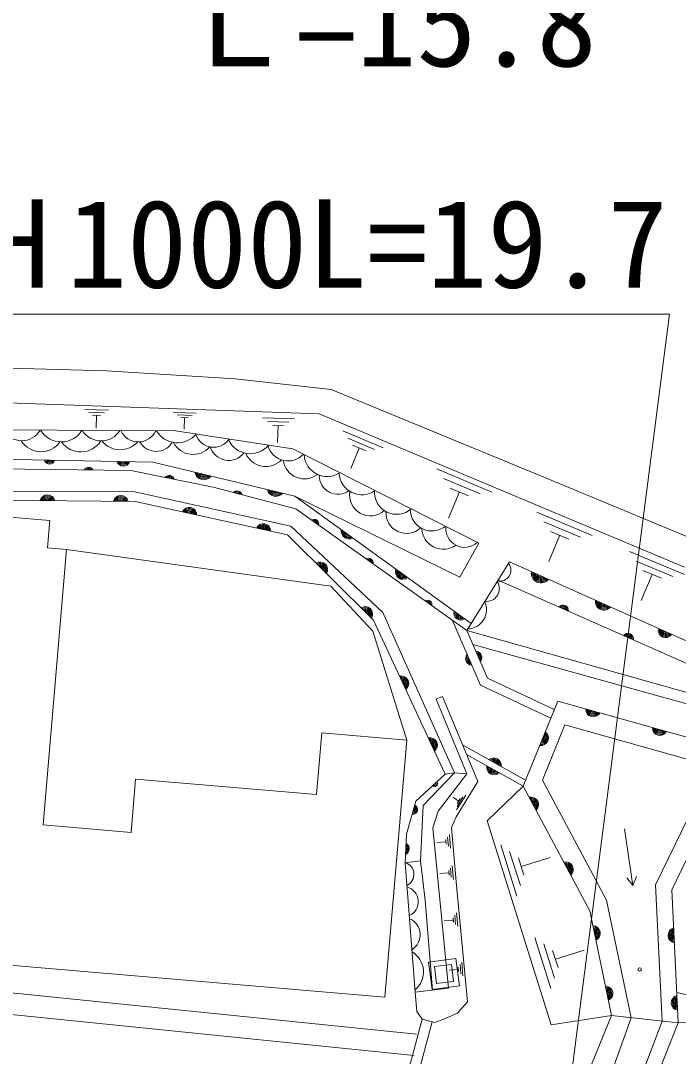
# Model space of a CAD drawing. Units: millimetres, scale not verified. Extents: x 40000 to 680000, y 20000 to 380000.
# Drawn here: x 175730 to 194842, y 281814 to 311924 of the extents above; entities that cross this region are included whole.
import ezdxf
from ezdxf.enums import TextEntityAlignment as Align

# ---------------------------------------------------------------- set-up
doc = ezdxf.new("R2010")
doc.units = ezdxf.units.MM
doc.header["$LTSCALE"] = 1000
doc.linetypes.add('CHAIN', pattern=[18.5, 12, -1.5, 3.5, -1.5])
for name, color, linetype, lineweight in [('M-BGD', 7, 'Continuous', 13), ('M-BMK', 2, 'CHAIN', 13), ('M-STR-HTXT', 7, 'Continuous', 13)]:
    doc.layers.add(name, color=color, linetype=linetype, lineweight=lineweight)
doc.styles.add('ＭＳ ゴシック', font='')
doc.styles.get('ＭＳ ゴシック').set_extended_font_data('MS Gothic')

msp = doc.modelspace()

# ---------------------------------------------------------------- linework, layer by layer
at = {"layer": 'M-BGD'}
for p, q in [((174604, 301847), (178220, 301749)), ((178220, 301749), (181959, 301507)), ((181959, 301507), (184753, 301206)), ((184753, 301206), (191034, 298610)), ((173499, 300879), (184403, 300490)), ((177595, 300624), (178285, 300599)), ((177707, 300540), (178167, 300523)), ((180168, 300537), (180826, 300514)), ((177819, 300455), (178049, 300447)), ((177934, 300451), (177921, 300081)), ((180275, 300461), (180713, 300445)), ((180382, 300385), (180601, 300377)), ((180492, 300381), (180480, 300047)), ((182757, 300381), (183683, 300348)), ((182907, 300269), (183525, 300247)), ((184403, 300490), (195028, 296034)), ((180231, 300000), (173636, 300033)), ((183635, 299474), (180231, 300000)), ((183058, 300157), (183367, 300146)), ((183212, 300151), (183195, 299661)), ((185096, 299996), (186262, 299507)), ((185237, 299787), (186014, 299461)), ((189050, 296734), (183635, 299474)), ((185572, 299496), (185325, 298907)), ((185378, 299578), (185766, 299415)), ((174104, 299195), (179569, 299084)), ((179569, 299084), (183697, 298096)), ((173934, 298909), (178935, 298845)), ((178935, 298845), (181323, 298361)), ((187820, 298892), (189422, 298220)), ((188017, 298614), (189085, 298166)), ((191034, 298610), (196747, 296235)), ((173804, 298253), (178997, 298235)), ((178997, 298235), (183585, 297228)), ((181323, 298361), (183730, 297729)), ((188482, 298225), (188162, 297463)), ((188215, 298337), (188749, 298113)), ((176578, 297395), (170706, 297893)), ((173884, 297989), (179053, 297948)), ((179053, 297948), (183486, 296974)), ((183697, 298096), (188494, 295744)), ((183697, 298096), (188819, 294400)), ((183730, 297729), (188692, 294197)), ((190735, 297631), (192337, 296960)), ((176510, 296593), (176578, 297395)), ((183585, 297228), (186259, 294720)), ((190932, 297354), (192000, 296906)), ((183486, 296974), (185985, 294497)), ((191397, 296965), (191077, 296202)), ((191130, 297077), (191664, 296853)), ((188494, 295744), (189050, 296734)), ((176380, 288542), (177059, 296546)), ((177059, 296546), (176510, 296593)), ((184739, 295484), (177059, 296546)), ((193422, 296491), (195024, 295819)), ((188692, 294197), (189940, 296188)), ((189940, 296188), (198575, 292318)), ((193620, 296214), (194688, 295766)), ((194084, 295824), (193765, 295062)), ((193817, 295936), (194351, 295712)), ((185960, 294173), (184739, 295484)), ((198316, 291805), (189609, 295659)), ((185985, 294497), (188071, 290012)), ((186259, 294720), (188335, 290056)), ((188266, 294500), (189093, 292607)), ((188692, 294197), (197052, 291836)), ((188692, 294197), (189299, 292807)), ((186951, 291007), (185960, 294173)), ((188871, 293787), (196982, 291540)), ((189299, 292807), (191238, 291894)), ((189093, 292607), (191137, 291645)), ((187801, 292193), (187991, 292272)), ((188701, 290024), (187801, 292193)), ((189014, 289804), (187991, 292272)), ((190333, 289668), (191339, 292142)), ((191339, 292142), (196591, 290667)), ((184478, 291217), (184326, 289429)), ((186951, 291007), (184478, 291217)), ((190893, 289844), (191546, 291450)), ((191546, 291450), (195851, 290242)), ((186317, 283535), (186951, 291007)), ((190404, 289842), (188573, 290867)), ((190333, 289668), (188689, 290588)), ((196591, 290667), (194652, 286657)), ((188071, 290012), (187217, 289227)), ((188335, 290056), (187429, 289110)), ((187864, 288939), (188701, 290024)), ((188071, 290012), (188335, 290056)), ((188701, 290024), (188335, 290056)), ((195851, 290242), (194185, 286796)), ((179069, 289875), (178938, 288325)), ((184326, 289429), (179069, 289875)), ((189014, 289804), (188384, 288780)), ((189285, 288656), (190333, 289668)), ((192269, 286043), (190333, 289668)), ((192758, 286352), (190893, 289844)), ((188663, 289406), (188401, 288981)), ((187217, 289227), (186943, 288272)), ((187429, 289110), (187352, 287495)), ((188463, 289236), (188304, 289334)), ((188585, 289356), (188411, 289073)), ((188507, 289307), (188420, 289165)), ((187704, 288453), (187864, 288939)), ((188384, 288780), (188255, 288466)), ((178938, 288325), (176380, 288542)), ((188255, 288466), (188386, 286882)), ((191151, 282732), (189285, 288656)), ((186943, 288272), (186905, 287438)), ((188160, 283793), (187704, 288453)), ((188137, 288189), (188159, 287925)), ((188189, 288260), (188222, 287863)), ((193281, 288426), (193523, 286780)), ((188090, 288052), (187824, 288030)), ((188085, 288118), (188096, 287986)), ((189681, 287963), (190150, 286472)), ((189940, 287771), (190253, 286778)), ((190200, 287580), (190357, 287084)), ((190279, 287332), (191116, 287596)), ((187352, 287495), (186905, 287438)), ((186905, 287438), (187199, 283678)), ((187352, 287495), (187483, 286350)), ((188221, 287284), (188243, 287019)), ((188274, 287355), (188307, 286958)), ((188175, 287147), (187908, 287125)), ((188169, 287213), (188180, 287081)), ((193523, 286780), (193345, 286998)), ((193523, 286780), (193631, 287041)), ((188386, 286882), (188719, 283397)), ((194185, 286796), (194376, 282835)), ((194652, 286657), (194839, 282784)), ((187483, 286350), (187701, 283738)), ((193471, 282933), (192758, 286352)), ((188301, 285775), (188035, 285753)), ((188296, 285841), (188307, 285709)), ((188348, 285912), (188370, 285647)), ((188400, 285983), (188433, 285586)), ((192905, 282995), (192269, 286043)), ((190672, 285270), (191141, 283780)), ((163332, 284889), (187234, 282460)), ((167956, 285092), (186317, 283535)), ((190931, 285079), (191244, 284085)), ((191191, 284887), (191348, 284391)), ((191269, 284639), (192107, 284903)), ((187586, 284554), (188379, 284655)), ((187686, 283760), (187586, 284554)), ((188379, 284655), (188480, 283861)), ((188552, 284549), (188585, 284152)), ((163174, 284277), (187170, 281839)), ((188249, 284487), (187753, 284424)), ((187753, 284424), (187816, 283928)), ((188453, 284341), (188187, 284319)), ((188249, 284487), (188312, 283991)), ((188448, 284407), (188459, 284275)), ((188500, 284478), (188522, 284214)), ((188312, 283991), (187816, 283928)), ((187199, 283678), (188160, 283793)), ((187199, 283678), (187248, 283111)), ((188480, 283861), (187686, 283760)), ((194796, 283669), (201792, 282071)), ((188719, 283397), (188428, 283072)), ((187248, 283111), (187401, 282894)), ((188428, 283072), (188032, 282896)), ((187401, 282894), (186322, 278880)), ((187691, 282816), (186618, 278825)), ((187401, 282894), (187762, 282796)), ((188032, 282896), (187762, 282796)), ((190862, 278039), (192905, 282995)), ((192905, 282995), (191151, 282732)), ((193471, 282933), (191656, 277892)), ((194376, 282835), (192423, 277750)), ((192813, 277678), (194839, 282784)), ((194839, 282784), (192905, 282995)), ((194838, 282783), (196008, 282821))]:
    msp.add_line(p, q, dxfattribs=at)
msp.add_circle((193719, 284340), 50, dxfattribs=at)
for centre, radius, start, end in [((175762, 300320), 609, 208.9158, 330.4952), ((176911, 300382), 703, 211.0314, 328.3797), ((178068, 300343), 638, 211.0754, 328.3357), ((179148, 300237), 560, 204.1808, 335.2303), ((180286, 300356), 705, 210.0617, 320.4992), ((176318, 300062), 670, 211.5916, 325.2794), ((177476, 300078), 690, 215.3663, 327.2549), ((178618, 300129), 679, 218.6239, 318.3376), ((179668, 299951), 548, 209.7499, 328.7483), ((180742, 299954), 642, 207.3007, 318.8727), ((181339, 300066), 546, 198.3118, 325.7672), ((182401, 300031), 696, 205.2817, 319.8932), ((181775, 299699), 561, 197.6247, 322.6565), ((182851, 299588), 628, 202.5761, 316.4181), ((183501, 299727), 604, 195.5005, 317.3259), ((184633, 299336), 665, 182.6273, 303.7009), ((176570, 299178), 148, 191.7499, 345.9238), ((176570, 299178), 118, 195.12, 342.5537), ((176570, 299178), 87.8, 200.9349, 336.7388), ((176570, 299178), 57.8, 213.6889, 323.9848), ((178713, 299169), 196, 198.9338, 338.7399), ((178713, 299169), 166, 202.7819, 334.8918), ((178713, 299169), 136, 208.5497, 329.124), ((178713, 299169), 106, 218.3658, 319.3079), ((178713, 299169), 75.6, 241.5903, 296.0834), ((183976, 299218), 615, 187.5059, 307.813), ((177709, 298794), 143, 27.0806, 151.4495), ((177709, 298794), 113, 35.4784, 143.0518), ((177709, 298794), 82.7, 52.8751, 125.6551), ((180047, 298539), 164, 17.3523, 139.7068), ((181046, 298823), 249, 187.5278, 325.5652), ((181046, 298823), 219, 190.5673, 322.5258), ((181046, 298823), 189, 194.6856, 318.4075), ((181046, 298823), 159, 200.6358, 312.4573), ((181046, 298823), 129, 210.2262, 302.8669), ((181046, 298823), 99.2, 230.6364, 282.4567), ((184949, 298693), 540, 178.2429, 306.3674), ((185647, 298809), 668, 183.389, 305.0644), ((180047, 298539), 134, 24.6753, 132.3838), ((180047, 298539), 104, 37.9583, 119.1008), ((176505, 297919), 219, 12.3801, 166.6984), ((176505, 297919), 189, 14.4598, 164.6187), ((178636, 297902), 219, 12.3801, 166.6984), ((182019, 298106), 148, 13.2358, 137.3425), ((182019, 298106), 118, 21.2904, 129.288), ((182019, 298106), 88, 37.3068, 113.2715), ((183147, 298355), 262, 194.7544, 318.3387), ((183147, 298355), 232, 198.8128, 314.2803), ((183147, 298355), 202, 204.37, 308.7231), ((183147, 298355), 172, 212.6285, 300.4646), ((183147, 298355), 142, 227.3279, 285.7651), ((185896, 298136), 609, 170.1612, 311.391), ((186655, 298213), 641, 176.5579, 311.4149), ((176505, 297919), 159, 17.3572, 161.7213), ((176505, 297919), 129, 21.6893, 157.3891), ((176505, 297919), 99.2, 28.9479, 150.1305), ((176505, 297919), 69.2, 44.2763, 134.8021), ((178636, 297902), 189, 14.4598, 164.6187), ((178636, 297902), 159, 17.3572, 161.7213), ((178636, 297902), 129, 21.6893, 157.3891), ((178636, 297902), 99.2, 28.9479, 150.1305), ((178636, 297902), 69.2, 44.2763, 134.8021), ((180628, 297552), 219, 0.4541, 154.7724), ((180628, 297552), 189, 2.5338, 152.6927), ((180628, 297552), 159, 5.4312, 149.7953), ((180628, 297552), 129, 9.7633, 145.4631), ((180628, 297552), 99.2, 17.0219, 138.2046), ((180628, 297552), 69.2, 32.3503, 122.8761), ((186944, 297614), 598, 176.5039, 313.3015), ((187683, 297718), 631, 180.717, 308.8504), ((182778, 297080), 219, 0.4541, 154.7724), ((182778, 297080), 189, 2.5338, 152.6927), ((182778, 297080), 159, 5.4312, 149.7953), ((182778, 297080), 129, 9.7633, 145.4631), ((184267, 297296), 128, 343.0322, 126.0887), ((184267, 297296), 97.9, 349.0101, 120.1108), ((184267, 297296), 67.9, 1.1923, 107.9286), ((188633, 297158), 546, 173.4589, 312.8693), ((182778, 297080), 99.2, 17.0219, 138.2046), ((182778, 297080), 69.2, 32.3503, 122.8761), ((185281, 297098), 242, 173.1854, 295.1796), ((185281, 297098), 212, 177.7853, 290.5797), ((185281, 297098), 182, 184.3187, 284.0464), ((185281, 297098), 152, 194.6934, 273.6716), ((185281, 297098), 122, 218.2029, 250.1622), ((188013, 297181), 625, 181.9428, 305.8921), ((185839, 296156), 137, 349.5906, 119.5303), ((184433, 295967), 219, 328.0855, 122.4038), ((184433, 295967), 189, 330.1652, 120.3241), ((184433, 295967), 159, 333.0626, 117.4267), ((184433, 295967), 129, 337.3947, 113.0945), ((184433, 295967), 99.2, 344.6533, 105.836), ((184433, 295967), 69.2, 359.9817, 90.5075), ((185839, 296156), 107, 357.393, 111.728), ((185839, 296156), 76.6, 13.5491, 95.5718), ((189655, 295946), 322, 258.5049, 37.3494), ((186833, 295894), 212, 157.5673, 310.7978), ((186833, 295894), 182, 159.8246, 308.5404), ((186833, 295894), 152, 163.0156, 305.3494), ((186833, 295894), 122, 167.8942, 300.4708), ((186833, 295894), 92.1, 176.4002, 291.9648), ((186833, 295894), 62.1, 196.4367, 271.9283), ((190850, 295858), 281, 170.4476, 321.2626), ((190850, 295858), 251, 172.2368, 319.4733), ((190850, 295858), 221, 174.5358, 317.1744), ((190850, 295858), 191, 177.6052, 314.105), ((190850, 295858), 161, 181.9295, 309.7807), ((190850, 295858), 131, 188.5436, 303.1666), ((190850, 295858), 101, 200.3007, 291.4095), ((189273, 295408), 368, 262.1182, 33.7361), ((185740, 294671), 219, 328.0855, 122.4038), ((185740, 294671), 189, 330.1652, 120.3241), ((185740, 294671), 159, 333.0626, 117.4267), ((185740, 294671), 129, 337.3947, 113.0945), ((187563, 294954), 118, 343.3852, 125.7358), ((187563, 294954), 88.1, 350.1936, 118.9274), ((187563, 294954), 58.1, 5.5678, 103.5532), ((188715, 294795), 554, 270.4962, 25.358), ((191496, 294780), 153, 351.5097, 140.7336), ((191496, 294780), 123, 355.4056, 136.8378), ((191496, 294780), 92.7, 2.0445, 130.1988), ((191496, 294780), 62.7, 16.3944, 115.849), ((192678, 295031), 245, 171.0671, 320.6431), ((192678, 295031), 215, 173.2544, 318.4558), ((192678, 295031), 185, 176.1931, 315.517), ((192678, 295031), 155, 180.3675, 311.3426), ((192678, 295031), 125, 186.8245, 304.8857), ((192678, 295031), 94.9, 198.4903, 293.2199), ((185740, 294671), 99.2, 344.6533, 105.836), ((185740, 294671), 69.2, 359.9817, 90.5075), ((188522, 294693), 200, 162.8575, 305.5075), ((188522, 294693), 170, 166.3236, 302.0414), ((188522, 294693), 140, 171.4386, 296.9264), ((188522, 294693), 110, 179.8791, 288.4859), ((188522, 294693), 79.5, 197.6782, 270.6868), ((194474, 294199), 213, 166.4221, 325.288), ((194474, 294199), 183, 168.178, 323.5322), ((194474, 294199), 153, 170.6418, 321.0683), ((194474, 294199), 123, 174.36, 317.3502), ((194474, 294199), 93.2, 180.6632, 311.0469), ((193378, 293946), 161, 351.0397, 141.2036), ((193378, 293946), 131, 354.5695, 137.6738), ((193378, 293946), 101, 0.3603, 131.883), ((193378, 293946), 70.9, 11.8735, 120.3698), ((194474, 294199), 63.2, 194.0868, 297.6233), ((188947, 293403), 186, 320.4464, 86.7479), ((188851, 293377), 190, 140.6398, 266.5545), ((188851, 293377), 160, 146.2801, 260.9142), ((188851, 293377), 130, 155.2615, 251.9328), ((188851, 293377), 99.8, 173.4264, 233.7679), ((188947, 293403), 156, 326.1672, 81.0271), ((188947, 293403), 126, 335.3714, 71.823), ((188947, 293403), 96.3, 354.4919, 52.7024), ((186790, 292650), 219, 307.7833, 102.1017), ((186790, 292650), 189, 309.863, 100.022), ((186790, 292650), 159, 312.7604, 97.1245), ((186790, 292650), 129, 317.0926, 92.7924), ((186790, 292650), 99.2, 324.3512, 85.5338), ((186790, 292650), 69.2, 339.6796, 70.2054), ((192373, 291902), 219, 177.1575, 331.4759), ((192373, 291902), 189, 179.2373, 329.3962), ((192373, 291902), 159, 182.1347, 326.4988), ((192373, 291902), 129, 186.4668, 322.1666), ((192373, 291902), 99.2, 193.7254, 314.9081), ((192373, 291902), 69.2, 209.0538, 299.5796), ((190850, 291069), 219, 260.7292, 55.0476), ((190850, 291069), 189, 262.809, 52.9679), ((190850, 291069), 159, 265.7064, 50.0705), ((194309, 291359), 219, 177.1575, 331.4759), ((194309, 291359), 189, 179.2373, 329.3962), ((194309, 291359), 159, 182.1347, 326.4988), ((194309, 291359), 129, 186.4668, 322.1666), ((194309, 291359), 99.2, 193.7254, 314.9081), ((194309, 291359), 69.2, 209.0538, 299.5796), ((187624, 290857), 219, 307.7833, 102.1017), ((187624, 290857), 189, 309.863, 100.022), ((187624, 290857), 159, 312.7604, 97.1245), ((187624, 290857), 129, 317.0926, 92.7924), ((187624, 290857), 99.2, 324.3512, 85.5338), ((187624, 290857), 69.2, 339.6796, 70.2054), ((190850, 291069), 129, 270.0385, 45.7383), ((190850, 291069), 99.2, 277.2971, 38.4798), ((190850, 291069), 69.2, 292.6255, 23.1513), ((189476, 290266), 220, 353.1323, 128.3917), ((189476, 290266), 190, 356.9087, 124.6154), ((189476, 290266), 160, 2.314, 119.2101), ((189476, 290266), 130, 10.8514, 110.6726), ((189476, 290266), 100, 27.5956, 93.9284), ((189484, 290208), 208, 166.6272, 314.8968), ((189484, 290208), 178, 169.3904, 312.1337), ((189484, 290208), 148, 173.3524, 308.1717), ((189484, 290208), 118, 179.5607, 301.9634), ((189484, 290208), 88.1, 190.988, 290.5361), ((187750, 289743), 91.1, 234.8811, 30.2498), ((187750, 289743), 61.1, 241.108, 24.0229), ((187750, 289743), 31.1, 261.223, 3.9078), ((187124, 288988), 142, 263.3565, 64.5893), ((187124, 288988), 112, 265.9142, 62.0316), ((190564, 289132), 219, 310.9494, 105.2678), ((190564, 289132), 189, 313.0291, 103.1881), ((190564, 289132), 159, 315.9265, 100.2906), ((190564, 289132), 129, 320.2587, 95.9585), ((190564, 289132), 99.2, 327.5173, 88.6999), ((190564, 289132), 69.2, 342.8457, 73.3715), ((187124, 288988), 81.5, 270.4163, 57.5295), ((187124, 288988), 51.5, 280.5845, 47.3613), ((186852, 287846), 173, 291.657, 63.1431), ((186852, 287846), 143, 297.2148, 57.5854), ((186852, 287846), 113, 306.4165, 48.3837), ((186852, 287846), 82.7, 326.4822, 28.3179), ((186810, 287103), 351, 294.6073, 73.2127), ((191572, 287245), 219, 310.9494, 105.2678), ((191572, 287245), 189, 313.0291, 103.1881), ((191572, 287245), 159, 315.9265, 100.2906), ((191572, 287245), 129, 320.2587, 95.9585), ((191572, 287245), 99.2, 327.5173, 88.6999), ((191572, 287245), 69.2, 342.8457, 73.3715), ((186840, 286307), 444, 294.6027, 74.3584), ((186828, 285344), 512, 302.4924, 66.4686), ((192356, 285389), 219, 294.6237, 88.942), ((192356, 285389), 189, 296.7034, 86.8623), ((192356, 285389), 159, 299.6008, 83.9649), ((192356, 285389), 129, 303.9329, 79.6327), ((192356, 285389), 99.2, 311.1915, 72.3742), ((194765, 285330), 219, 105.6029, 259.9213), ((194765, 285330), 189, 107.6826, 257.8415), ((194765, 285330), 159, 110.58, 254.9441), ((192356, 285389), 69.2, 326.5199, 57.0457), ((194765, 285330), 129, 114.9122, 250.612), ((194765, 285330), 99.2, 122.1708, 243.3534), ((194765, 285330), 69.2, 137.4992, 228.025), ((186759, 284267), 677, 309.9269, 59.0342), ((192721, 283640), 219, 294.6237, 88.942), ((192721, 283640), 189, 296.7034, 86.8623), ((192721, 283640), 159, 299.6008, 83.9649), ((192721, 283640), 129, 303.9329, 79.6327), ((192721, 283640), 99.2, 311.1915, 72.3742), ((192721, 283640), 69.2, 326.5199, 57.0457), ((194859, 283369), 219, 105.6029, 259.9213), ((194859, 283369), 189, 107.6826, 257.8415), ((194859, 283369), 159, 110.58, 254.9441), ((194859, 283369), 129, 114.9122, 250.612), ((194859, 283369), 99.2, 122.1708, 243.3534), ((194859, 283369), 69.2, 137.4992, 228.025)]:
    msp.add_arc(centre, radius, start, end, dxfattribs=at)
for points, knots in [([(207901, 266938), (201312, 266964), (199620, 266945), (194315, 267065), (192401, 267108), (191329, 267134), (189416, 267193), (187338, 267257), (186172, 267272), (184095, 267374), (181657, 267495), (180291, 267574), (177855, 267736), (177568, 267755), (177408, 267766), (177121, 267788), (176100, 267867), (175528, 267908), (174509, 268004), (171921, 268247), (170470, 268384), (167893, 268728), (166143, 268962), (165166, 269126), (163423, 269409), (162098, 269624), (161355, 269739), (160037, 269995), (158452, 270303), (157567, 270492), (155996, 270863), (154089, 271313), (153025, 271584), (151134, 272097), (150086, 272381), (149497, 272534), (148459, 272849), (146153, 273549), (144866, 273960), (142590, 274753), (139218, 275926), (137357, 276672), (134081, 278090), (129548, 280053), (127051, 281252), (122634, 283462), (120559, 284500), (119409, 285107), (117361, 286196), (113224, 288396), (110929, 289670), (106819, 291918), (101189, 294998), (98074, 296795), (92434, 299855), (88415, 302036), (86165, 303261), (82111, 305377), (80115, 306418), (78988, 306984), (76985, 308011), (75813, 308612), (75446, 308800), (73983, 309549)], [0, 0, 0, 0, 1, 1, 1, 2, 2, 2, 3, 3, 3, 4, 4, 4, 5, 5, 5, 6, 6, 6, 7, 7, 7, 8, 8, 8, 9, 9, 9, 10, 10, 10, 11, 11, 11, 12, 12, 12, 13, 13, 13, 14, 14, 14, 15, 15, 15, 16, 16, 16, 17, 17, 17, 18, 18, 18, 19, 19, 19, 20, 20, 20, 21, 21, 21, 21]), ([(73750, 309098), (75516, 308194), (75958, 307968), (77375, 307246), (78375, 306736), (78939, 306456), (79936, 305941), (81399, 305185), (82214, 304752), (83670, 303985), (85691, 302920), (86823, 302323), (88832, 301236), (93505, 298708), (96097, 297246), (100752, 294687), (104015, 292893), (105834, 291872), (109105, 290094), (114488, 287167), (117519, 285555), (122961, 282739), (124593, 281894), (125528, 281459), (127188, 280670), (132024, 278373), (134830, 277296), (139779, 275257), (140707, 274875), (141244, 274705), (142191, 274373), (144577, 273538), (145913, 273064), (148343, 272368), (151674, 271414), (153548, 270899), (156928, 270137), (160095, 269422), (161894, 269128), (165102, 268628), (168326, 268126), (170148, 267939), (173394, 267606), (176225, 267316), (177818, 267216), (180660, 267051), (184951, 266802), (187359, 266738), (191656, 266624), (196171, 266503), (198702, 266532), (203218, 266485), (205048, 266466), (205620, 266460), (207903, 266438)], [0, 0, 0, 0, 1, 1, 1, 2, 2, 2, 3, 3, 3, 4, 4, 4, 5, 5, 5, 6, 6, 6, 7, 7, 7, 8, 8, 8, 9, 9, 9, 10, 10, 10, 11, 11, 11, 12, 12, 12, 13, 13, 13, 14, 14, 14, 15, 15, 15, 16, 16, 16, 17, 17, 17, 18, 18, 18, 18])]:
    msp.add_open_spline(points, degree=3, knots=knots, dxfattribs=at)
at = {"layer": 'M-BMK'}
msp.add_open_spline([(107526, 294954), (114163, 291198), (116010, 290194), (121571, 287378), (128537, 283851), (132552, 282094), (139732, 279024), (141483, 278276), (142508, 277964), (144307, 277340), (149916, 275395), (153202, 274751), (158953, 273277), (160189, 272960), (160904, 272876), (162162, 272663), (168642, 271567), (172323, 271261), (178869, 270671), (183153, 270285), (185571, 270291), (189872, 270176), (193380, 270083), (195346, 270063), (198855, 270022), (200418, 270004), (200910, 269998), (202855, 269984)], degree=3, knots=[0, 0, 0, 0, 1, 1, 1, 2, 2, 2, 3, 3, 3, 4, 4, 4, 5, 5, 5, 6, 6, 6, 7, 7, 7, 8, 8, 8, 9, 9, 9, 9], dxfattribs=at)
at = {"layer": 'M-STR-HTXT'}
for p, q in [((194592, 303391), (154993, 303391)), ((190575, 272289), (194592, 303391))]:
    msp.add_line(p, q, dxfattribs=at)

# ---------------------------------------------------------------- texts
at = {"layer": 'M-STR-HTXT', "style": 'ＭＳ ゴシック'}
for s, p in [('Ｌ=15.8', (180242, 309826)), ('暗渠Ｂ1000Ｈ1000L=19.7', (156092, 303391))]:
    msp.add_text(s, height=2566, dxfattribs=at).set_placement(p, align=Align.BOTTOM_LEFT)

doc.saveas('drawing.dxf')
